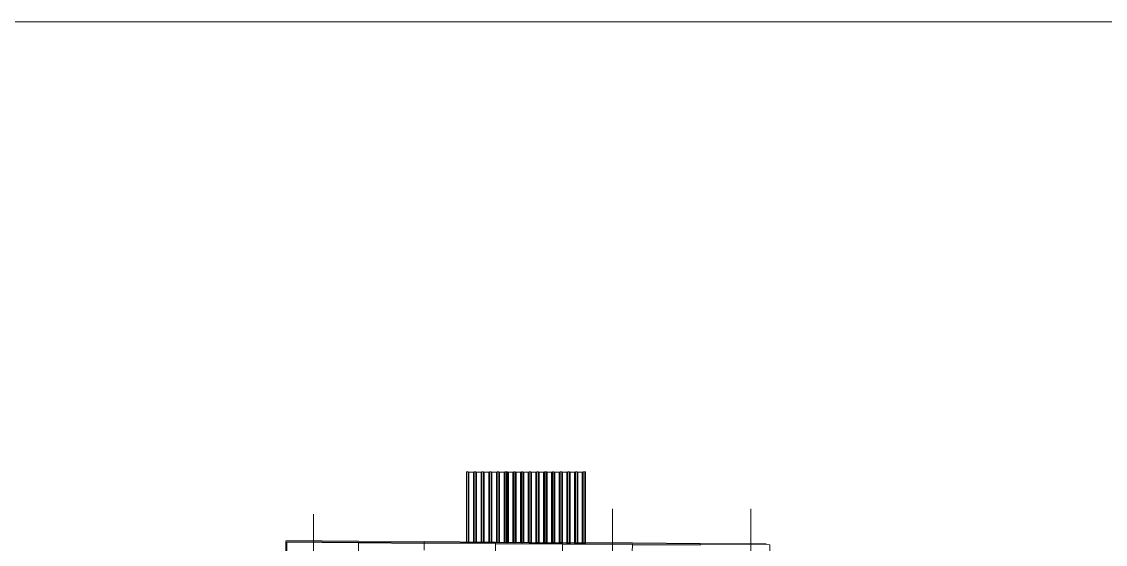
# Model space of a CAD drawing. Header units: millimetres. Extents: x -13069 to 207500, y -71366 to 56785.
# Drawn here: x 106140 to 129679, y 45433 to 56785 of the extents above; entities that cross this region are included whole.
import ezdxf

# ---------------------------------------------------------------- set-up
doc = ezdxf.new("R2010")
doc.units = ezdxf.units.MM
doc.layers.add('PDF _Геометрия', color=7, linetype='Continuous', true_color=0x999999)
doc.layers.add('PDF _Ригели', color=7, linetype='Continuous', true_color=0x959595)
doc.layers.add('PDF _Подложка без мебели', color=7, linetype='Continuous')

msp = doc.modelspace()

# ---------------------------------------------------------------- linework, layer by layer
at = {"layer": 'PDF _Геометрия', "color": 7, "lineweight": 13}
msp.add_lwpolyline([(207020.42, -26314.856), (207020.42, 56785.131), (90620.112, 56785.131), (90620.112, -26314.258)], close=True, dxfattribs=at)
at = {"layer": 'PDF _Подложка без мебели', "lineweight": 18}
for points in [[(115801.02, 45487.942), (115801.02, 47009.742), (115836.021, 47009.742), (115853.022, 46997.242), (115950.721, 46997.242), (115967.723, 47009.742), (116002.723, 47009.742), (116019.722, 46997.242), (116117.421, 46997.242), (116134.422, 47009.742), (116169.422, 47009.742), (116186.421, 46997.242), (116284.123, 46997.242), (116301.121, 47009.742), (116336.122, 47009.742), (116353.123, 46997.242), (116450.822, 46997.242), (116467.823, 47009.742), (116502.821, 47009.742), (116519.822, 46997.242), (116617.521, 46997.242), (116634.523, 47009.742), (116669.523, 47009.742), (116669.523, 45482.042)], [(115836.021, 45487.642), (115836.021, 47009.742)], [(115853.022, 45487.542), (115853.022, 46997.242)], [(115950.721, 45486.943), (115950.721, 46997.242)], [(115967.723, 45486.742), (115967.723, 47009.742)], [(116002.723, 45486.542), (116002.723, 47009.742)], [(116019.722, 45486.442), (116019.722, 46997.242)], [(116117.421, 45485.742), (116117.421, 46997.242)], [(116134.422, 45485.642), (116134.422, 47009.742)], [(116169.422, 45485.442), (116169.422, 47009.742)], [(116186.421, 45485.342), (116186.421, 46997.242)], [(116284.123, 45484.642), (116284.123, 46997.242)], [(116301.121, 45484.542), (116301.121, 47009.742)], [(116336.122, 45484.342), (116336.122, 47009.742)], [(116353.123, 45484.242), (116353.123, 46997.242)], [(116450.822, 45483.542), (116450.822, 46997.242)], [(116467.823, 45483.442), (116467.823, 47009.742)], [(116502.821, 45483.142), (116502.821, 47009.742)], [(116519.822, 45483.042), (116519.822, 46997.242)], [(116617.521, 45482.442), (116617.521, 46997.242)], [(116634.523, 47009.742), (116634.523, 45482.342)], [(116661.021, 45482.142), (116661.021, 47009.742), (116696.022, 47009.742), (116713.023, 46997.242), (116810.722, 46997.242), (116827.723, 47009.742), (116862.721, 47009.742), (116879.722, 46997.242), (116977.421, 46997.242), (116994.422, 47009.742), (117029.423, 47009.742), (117046.421, 46997.242), (117144.12, 46997.242), (117161.122, 47009.742), (117196.122, 47009.742), (117213.121, 46997.242), (117310.823, 46997.242), (117327.821, 47009.742), (117362.822, 47009.742), (117379.823, 46997.242), (117477.522, 46997.242), (117494.523, 47009.742), (117529.521, 47009.742), (117529.521, 45476.342)], [(116696.022, 45481.942), (116696.022, 47009.742)], [(116713.023, 45481.742), (116713.023, 46997.242)], [(116810.722, 45481.142), (116810.722, 46997.242)], [(116827.723, 45481.042), (116827.723, 47009.742)], [(116862.721, 45480.742), (116862.721, 47009.742)], [(116879.722, 45480.642), (116879.722, 46997.242)], [(116977.421, 45480.043), (116977.421, 46997.242)], [(116994.422, 45479.842), (116994.422, 47009.742)], [(117029.423, 45479.642), (117029.423, 47009.742)], [(117046.421, 45479.542), (117046.421, 46997.242)], [(117144.12, 45478.842), (117144.12, 46997.242)], [(117161.122, 45478.742), (117161.122, 47009.742)], [(117196.122, 45478.542), (117196.122, 47009.742)], [(117213.121, 45478.442), (117213.121, 46997.242)], [(117310.823, 45477.742), (117310.823, 46997.242)], [(117327.821, 45477.642), (117327.821, 47009.742)], [(117362.822, 45477.442), (117362.822, 47009.742)], [(117379.823, 45477.342), (117379.823, 46997.242)], [(117477.522, 45476.642), (117477.522, 46997.242)], [(117494.523, 47009.742), (117494.523, 45476.542)], [(117501.02, 45476.442), (117501.02, 47009.742), (117536.021, 47009.742), (117539.521, 47007.242), (117549.522, 47004.642), (117549.522, 45476.142)], [(117536.021, 45476.242), (117536.021, 47009.742)], [(117549.522, 46999.842), (117553.022, 46997.242), (117650.721, 46997.242), (117667.723, 47009.742), (117702.723, 47009.742), (117719.722, 46997.242), (117817.421, 46997.242), (117834.422, 47009.742), (117869.422, 47009.742), (117886.421, 46997.242), (117984.123, 46997.242), (118001.121, 47009.742), (118036.122, 47009.742), (118053.123, 46997.242), (118150.822, 46997.242), (118167.823, 47009.742), (118202.821, 47009.742), (118219.822, 46997.242), (118317.521, 46997.242), (118334.523, 47009.742), (118369.523, 47009.742), (118389.521, 47004.642), (118389.521, 45470.542)], [(117553.022, 45476.142), (117553.022, 46997.242)], [(117650.721, 45475.442), (117650.721, 46997.242)], [(117667.723, 45475.342), (117667.723, 47009.742)], [(117702.723, 45475.142), (117702.723, 47009.742)], [(117719.722, 45475.042), (117719.722, 46997.242)], [(117817.421, 45474.342), (117817.421, 46997.242)], [(117834.422, 45474.242), (117834.422, 47009.742)], [(117869.422, 45474.042), (117869.422, 47009.742)], [(117886.421, 45473.942), (117886.421, 46997.242)], [(117984.123, 45473.242), (117984.123, 46997.242)], [(118001.121, 45473.142), (118001.121, 47009.742)], [(118036.122, 45472.942), (118036.122, 47009.742)], [(118053.123, 45472.742), (118053.123, 46997.242)], [(118150.822, 45472.142), (118150.822, 46997.242)], [(118167.823, 45472.042), (118167.823, 47009.742)], [(118202.821, 45471.742), (118202.821, 47009.742)], [(118219.822, 45471.642), (118219.822, 46997.242)], [(118317.521, 45471.042), (118317.521, 46997.242)], [(118334.523, 47009.742), (118334.523, 45470.842)], [(118369.523, 47009.742), (118369.523, 45470.642)], [(111879.222, 45494.242), (111878.222, 45494.242), (111878.222, 41576.242), (111879.222, 41576.242), (112049.221, 41576.242)], [(113453.622, 45193.642), (113454.422, 45313.642), (113455.423, 45463.642), (113455.522, 45483.642), (111879.222, 45494.242), (111879.222, 41576.242), (111879.222, 39901.242), (112049.221, 39901.242), (112049.221, 37476.242), (112169.223, 37476.242)], [(111899.221, 25203.643), (111899.221, 27755.041), (111899.221, 29435.043), (111899.221, 31790.042), (111899.221, 32445.042), (111899.221, 32790.042), (111899.221, 33445.042), (111899.221, 35801.242), (111899.221, 37476.242), (111899.221, 39901.242), (111899.221, 41576.242), (111899.221, 45474.142), (111899.221, 45494.142)], [(117888.923, 45283.842), (117889.921, 45433.842), (116434.922, 45443.642), (114885.423, 45454.042), (113455.423, 45463.642), (111899.221, 45474.142)], [(116433.122, 45173.642), (116433.921, 45293.642), (116434.922, 45443.642), (116435.121, 45463.642), (114887.522, 45474.042), (114885.52, 45474.042), (113455.522, 45483.642)], [(113456.723, 45503.643), (114886.622, 45494.042)], [(114886.622, 45493.042), (113456.723, 45502.642)], [(114885.52, 45474.042), (114884.422, 45304.042)], [(115801.02, 45467.942), (115801.02, 45486.943)], [(115836.021, 45467.642), (115836.021, 45486.642)], [(115853.022, 45467.543), (115853.022, 45486.542)], [(115950.721, 45466.942), (115950.721, 45485.942)], [(115967.723, 45466.742), (115967.723, 45485.742)], [(116002.723, 45466.542), (116002.723, 45485.542)], [(116019.722, 45466.442), (116019.722, 45485.442)], [(116117.421, 45465.742), (116117.421, 45484.942)], [(116134.422, 45465.642), (116134.422, 45484.842)], [(116169.422, 45465.442), (116169.422, 45484.642)], [(116186.421, 45465.342), (116186.421, 45484.442)], [(116284.123, 45464.642), (116284.123, 45483.742)], [(116301.121, 45464.542), (116301.121, 45483.642)], [(116336.122, 45464.342), (116336.122, 45483.342)], [(116353.123, 45464.242), (116353.123, 45483.242)], [(116434.321, 45483.642), (117888.52, 45473.842)], [(117888.52, 45472.842), (116434.321, 45482.642)], [(116434.922, 45443.642), (116434.922, 45443.642)], [(120879.823, 45433.842), (120879.722, 45413.842), (119404.722, 45423.742), (119404.921, 45443.742), (117890.022, 45453.842), (116435.121, 45463.642)], [(116450.822, 45463.542), (116450.822, 45482.542)], [(116504.322, 45463.142), (116502.821, 45464.342), (116467.823, 45464.342), (116466.621, 45463.442)], [(116467.823, 45464.342), (116467.823, 45482.442)], [(116468.922, 45463.942), (116501.823, 45463.942)], [(116502.821, 45464.342), (116502.821, 45482.142)], [(116519.822, 45463.042), (116519.822, 45482.042)], [(116617.521, 45462.442), (116617.521, 45481.442)], [(116678.422, 45462.042), (116669.523, 45464.342), (116634.523, 45464.342), (116631.822, 45462.342)], [(116633.421, 45462.342), (116635.621, 45463.942), (116668.922, 45463.942), (116676.222, 45462.042)], [(116634.523, 45481.342), (116634.523, 45464.342)], [(116661.021, 45481.142), (116661.021, 45464.342), (116661.021, 45463.942), (116695.021, 45463.942), (116697.721, 45461.842)], [(116699.321, 45461.842), (116696.022, 45464.342), (116661.021, 45464.342)], [(116669.523, 45481.042), (116669.523, 45464.342)], [(116689.521, 45463.942), (116689.521, 45461.943)], [(116696.022, 45464.342), (116696.022, 45480.942)], [(116713.023, 45461.742), (116713.023, 45480.742)], [(116810.722, 45461.142), (116810.722, 45480.142)], [(116867.622, 45460.742), (116862.721, 45464.342), (116827.723, 45464.342), (116823.323, 45461.042)], [(116824.922, 45461.042), (116828.822, 45463.942), (116861.723, 45463.942), (116865.922, 45460.742)], [(116827.723, 45464.342), (116827.723, 45480.043)], [(116862.721, 45464.342), (116862.721, 45479.742)], [(116879.722, 45460.642), (116879.722, 45479.642)], [(116977.421, 45460.042), (116977.421, 45479.042)], [(117035.823, 45459.642), (117029.423, 45464.342), (116994.422, 45464.342), (116988.52, 45459.942)], [(116990.123, 45459.942), (116995.521, 45463.942), (117028.422, 45463.942), (117034.22, 45459.642)], [(116994.422, 45464.342), (116994.422, 45478.842)], [(117029.423, 45464.342), (117029.423, 45478.643)], [(117046.421, 45459.542), (117046.421, 45478.542)], [(117144.12, 45458.842), (117144.12, 45477.842)], [(117204.023, 45458.442), (117196.122, 45464.342), (117161.122, 45464.342), (117153.721, 45458.842)], [(117155.323, 45458.842), (117162.223, 45463.942), (117195.121, 45463.942), (117202.421, 45458.442)], [(117161.122, 45464.342), (117161.122, 45477.742)], [(117196.122, 45464.342), (117196.122, 45477.542)], [(117213.121, 45458.442), (117213.121, 45477.442)], [(117310.823, 45457.742), (117310.823, 45476.742)], [(117372.221, 45457.342), (117362.822, 45464.342), (117327.821, 45464.342), (117318.922, 45457.742)], [(117320.521, 45457.742), (117328.923, 45463.942), (117361.821, 45463.942), (117370.622, 45457.342)], [(117327.821, 45464.342), (117327.821, 45476.642)], [(117362.822, 45464.342), (117362.822, 45476.442)], [(117379.823, 45457.342), (117379.823, 45476.342)], [(117477.522, 45456.642), (117477.522, 45475.642)], [(117485.722, 45456.542), (117495.622, 45463.942), (117528.923, 45463.942), (117548.521, 45458.842), (117549.522, 45459.142), (117529.521, 45464.342), (117494.523, 45464.342), (117484.123, 45456.642)], [(117494.523, 45475.542), (117494.523, 45464.342)], [(117501.02, 45475.442), (117501.02, 45464.342), (117501.02, 45463.942), (117535.023, 45463.942), (117545.42, 45456.142)], [(117547.023, 45456.142), (117536.021, 45464.342), (117501.02, 45464.342)], [(117529.521, 45475.342), (117529.521, 45464.342)], [(117536.021, 45464.342), (117536.021, 45475.242)], [(117549.522, 45475.142), (117549.522, 45459.142)], [(117553.022, 45456.142), (117553.022, 45475.142)], [(117650.721, 45455.442), (117650.721, 45474.443)], [(117715.321, 45455.043), (117702.723, 45464.342), (117667.723, 45464.342), (117655.723, 45455.442)], [(117657.322, 45455.442), (117668.821, 45463.942), (117701.722, 45463.942), (117713.722, 45455.043)], [(117667.723, 45464.342), (117667.723, 45474.342)], [(117702.723, 45464.342), (117702.723, 45474.142)], [(117719.722, 45455.043), (117719.722, 45474.042)], [(117817.421, 45454.342), (117817.421, 45473.342)], [(117883.622, 45453.842), (117869.422, 45464.342), (117834.422, 45464.342), (117820.921, 45454.342)], [(117822.523, 45454.342), (117835.52, 45463.942), (117868.421, 45463.942), (117882.023, 45453.842)], [(117834.422, 45464.342), (117834.422, 45473.242)], [(117869.422, 45464.342), (117869.422, 45473.042)], [(117886.421, 45453.842), (117886.421, 45472.942)], [(119402.922, 45153.742), (119403.721, 45273.742), (119404.722, 45423.742), (117937.321, 45433.542), (117889.921, 45433.842), (117890.022, 45453.842)], [(117984.123, 45453.242), (117984.123, 45472.342)], [(118051.722, 45452.742), (118036.122, 45464.342), (118001.121, 45464.342), (117986.122, 45453.242)], [(117987.721, 45453.242), (118002.223, 45463.942), (118035.121, 45463.942), (118050.123, 45452.842)], [(118001.121, 45464.342), (118001.121, 45472.242)], [(118036.122, 45464.342), (118036.122, 45471.942)], [(118053.123, 45452.742), (118053.123, 45471.842)], [(118150.822, 45452.142), (118150.822, 45471.342)], [(118263.621, 45451.342), (118318.623, 45451.342), (118335.621, 45463.942), (118368.922, 45463.942), (118388.52, 45458.842), (118389.521, 45459.142), (118369.523, 45464.342), (118334.523, 45464.342), (118317.521, 45451.742), (118219.822, 45451.742), (118202.821, 45464.342), (118167.823, 45464.342), (118151.322, 45452.142)], [(118152.922, 45452.142), (118168.922, 45463.942), (118201.823, 45463.942), (118218.321, 45451.642)], [(118167.823, 45464.342), (118167.823, 45471.142)], [(118202.821, 45464.342), (118202.821, 45470.942)], [(118219.822, 45451.742), (118219.822, 45470.842)], [(118317.521, 45451.742), (118317.521, 45470.042)], [(118334.523, 45469.842), (118334.523, 45464.342)], [(118345.021, 45464.042), (118345.021, 45450.843)], [(118365.022, 45463.942), (118365.022, 45450.642)], [(118369.523, 45469.642), (118369.523, 45464.342)], [(118389.521, 45469.542), (118389.521, 45459.142)], [(119404.621, 45463.742), (120879.621, 45453.842)], [(120879.621, 45452.842), (119404.621, 45462.742)], [(122260.52, 37505.943), (122430.522, 37506.742), (122390.223, 45423.642), (120879.823, 45433.842), (119404.921, 45443.742)]]:
    msp.add_lwpolyline(points, dxfattribs=at)
for points in [[(118976.622, -7031.659, -0.414193125), (119376.622, -7431.659, -0.414187406), (118976.622, -7831.659, -0.4141845), (118576.622, -7431.659, -0.414190219), (118976.622, -7031.659), (118976.622, 46201.342)], [(121976.622, -7031.659, -0.414193125), (122376.622, -7431.659, -0.414187406), (121976.622, -7831.659, -0.4141845), (121576.622, -7431.659, -0.414190219), (121976.622, -7031.659), (121976.622, 46201.342)], [(112476.622, -7031.659, -0.414191719), (112876.622, -7431.659, -0.414186), (112476.622, -7831.659, -0.414186), (112076.622, -7431.659, -0.414191719), (112476.622, -7031.659), (112476.622, 46088.442)]]:
    msp.add_lwpolyline(points, format="xyb", dxfattribs=at)
for points in [[(111878.121, 45513.242), (113456.723, 45502.642), (113456.723, 45503.643), (111878.121, 45514.242)], [(114886.622, 45493.042), (116434.321, 45482.642), (116434.321, 45483.642), (114886.622, 45494.042)], [(117888.52, 45472.842), (119404.621, 45462.742), (119404.621, 45463.742), (117888.52, 45473.842)], [(120879.621, 45452.842), (122313.52, 45443.142), (122313.52, 45444.142), (120879.621, 45453.842)]]:
    msp.add_lwpolyline(points, close=True, dxfattribs=at)
at = {"layer": 'PDF _Ригели', "color": 7, "lineweight": 18}
for points in [[(118976.622, -2015.058), (118976.622, 46201.342)], [(121976.622, -2015.058), (121976.622, 46201.342)], [(112476.622, -2015.058), (112476.622, 46088.442)]]:
    msp.add_lwpolyline(points, dxfattribs=at)

doc.saveas('drawing.dxf')
